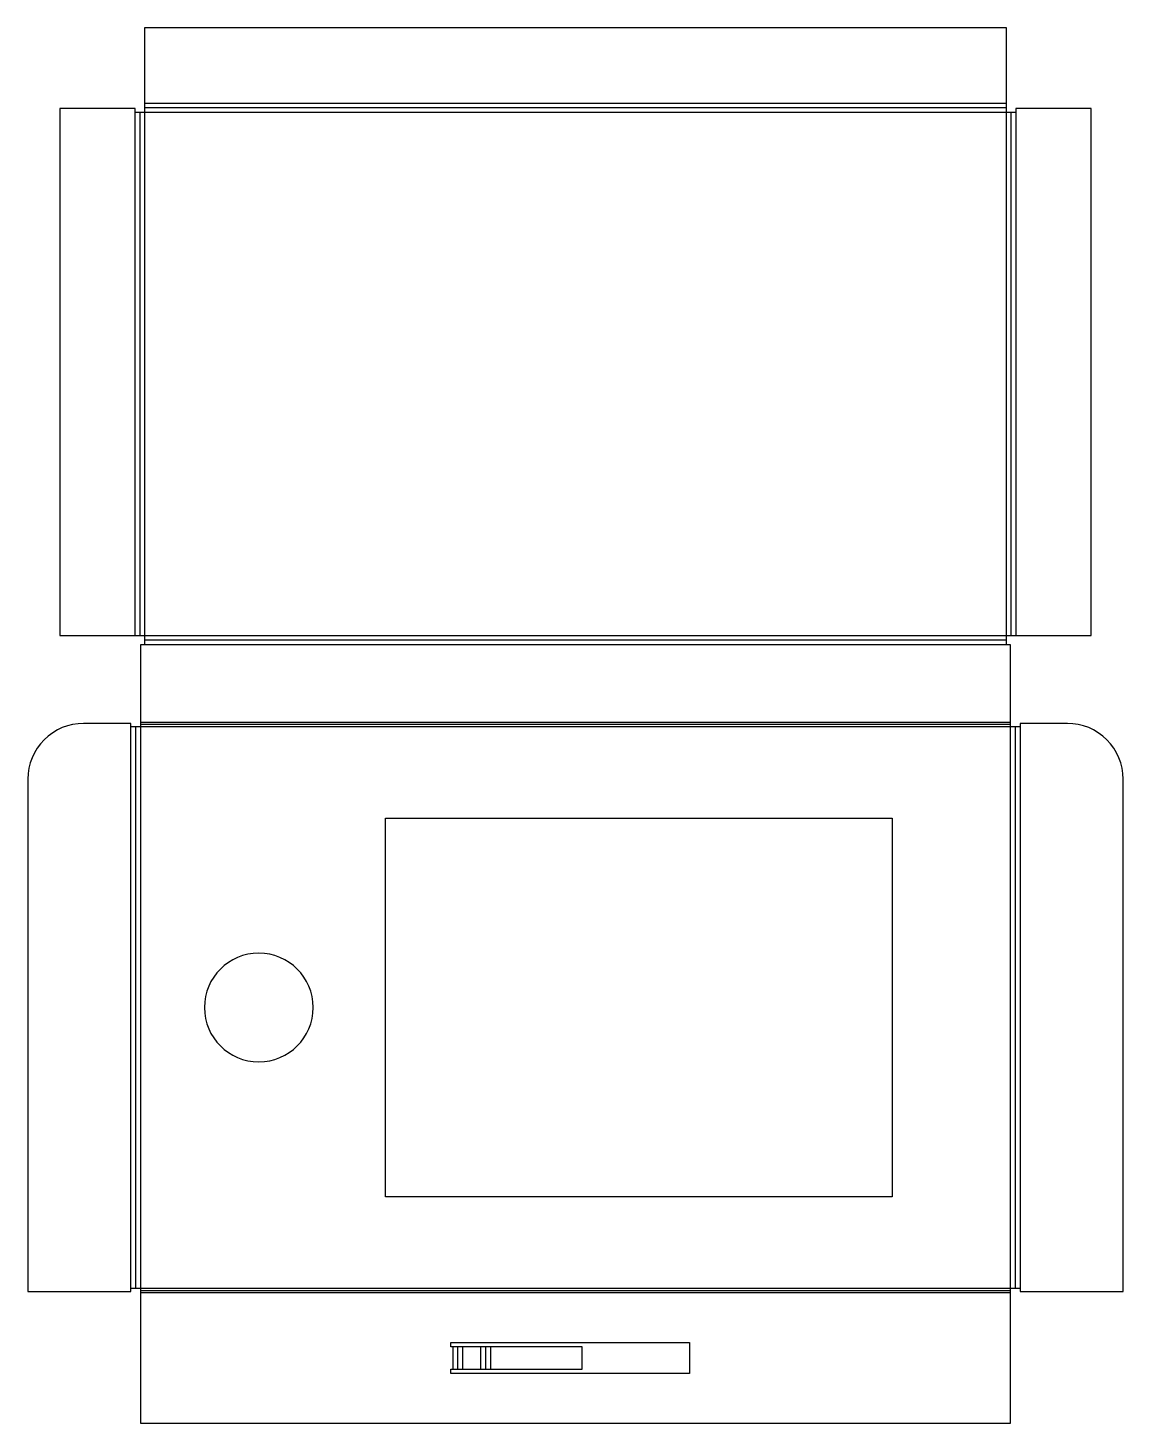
# Model space of a CAD drawing. Header units: inches. Extents: x -0.5 to 4.41, y 0 to 6.26.
import ezdxf

# ---------------------------------------------------------------- set-up
doc = ezdxf.new("R2010")
doc.units = ezdxf.units.IN

msp = doc.modelspace()

# ---------------------------------------------------------------- linework, layer by layer
at = {"layer": 'BEND'}
for p, q in [((3.8873, 5.9028), (0.0189, 5.9028)), ((-0.0025, 5.8814), (-0.0025, 3.5351)), ((3.9086, 3.5351), (3.9086, 5.8814)), ((3.8873, 3.5137), (0.0189, 3.5137)), ((3.9062, 3.1351), (0, 3.1351)), ((-0.0214, 3.1244), (-0.0214, 0.6057)), ((3.9275, 0.6057), (3.9275, 3.1244)), ((0, 0.595), (3.9062, 0.595)), ((1.4248, 0.2422), (1.4248, 0.3422)), ((1.5495, 0.3422), (1.5495, 0.2422))]:
    msp.add_line(p, q, dxfattribs=at)
at = {"layer": 'BEND_EXTENT'}
for p, q in [((0.0189, 5.9241), (3.8873, 5.9241)), ((-0.0238, 3.5351), (-0.0238, 5.8814)), ((3.93, 5.8814), (3.93, 3.5351)), ((3.8873, 3.4923), (0.0189, 3.4923)), ((0, 3.1458), (3.9062, 3.1458)), ((-0.0427, 0.6057), (-0.0427, 3.1244)), ((3.9489, 3.1244), (3.9489, 0.6057)), ((3.9062, 0.5843), (0, 0.5843)), ((1.4035, 0.2422), (1.4035, 0.3422)), ((1.4462, 0.3422), (1.4462, 0.2422)), ((1.5281, 0.2422), (1.5281, 0.3422)), ((1.5709, 0.3422), (1.5709, 0.2422))]:
    msp.add_line(p, q, dxfattribs=at)
for points in [[(3.8873, 5.8814), (0.0189, 5.8814), (0.0189, 3.5351), (3.8873, 3.5351)], [(0, 0.6057), (3.9062, 0.6057), (3.9062, 3.1244), (0, 3.1244)]]:
    msp.add_lwpolyline(points, close=True, dxfattribs=at)
at = {"layer": 'INTERIOR_PROFILES'}
for points in [[(1.1002, 2.7151), (3.3752, 2.7151), (3.3752, 1.0151), (1.1002, 1.0151)], [(1.9831, 0.2422), (1.9831, 0.3422), (1.394, 0.3422), (1.394, 0.3611), (2.4649, 0.3611), (2.4649, 0.2233), (1.394, 0.2233), (1.394, 0.2422)]]:
    msp.add_lwpolyline(points, close=True, dxfattribs=at)
at = {"layer": 'INTERIOR_PROFILES', "extrusion": (0, 0, -1)}
msp.add_circle((-0.5315, 1.8651), 0.2441, dxfattribs=at)
at = {"layer": 'OUTER_PROFILES'}
msp.add_lwpolyline([(3.8873, 5.8814), (3.8873, 6.2613), (0.0189, 6.2613), (0.0189, 5.8814), (-0.0238, 5.8814), (-0.0238, 5.9003), (-0.3611, 5.9003), (-0.3611, 3.5351), (0.0189, 3.5351), (0.0189, 3.4923), (0, 3.4923), (0, 3.1244), (-0.0427, 3.1244), (-0.0427, 3.1401), (-0.255, 3.1401, 0.414214), (-0.505, 2.8901), (-0.505, 0.5901), (-0.0427, 0.5901), (-0.0427, 0.6057), (0, 0.6057), (0, 0), (3.9062, 0), (3.9062, 0.6057), (3.9489, 0.6057), (3.9489, 0.5901), (4.4111, 0.5901), (4.4111, 2.8901, 0.414214), (4.1611, 3.1401), (3.9489, 3.1401), (3.9489, 3.1244), (3.9062, 3.1244), (3.9062, 3.4923), (3.8873, 3.4923), (3.8873, 3.5351), (4.2672, 3.5351), (4.2672, 5.9003), (3.93, 5.9003), (3.93, 5.8814)], format="xyb", close=True, dxfattribs=at)

doc.saveas('drawing.dxf')
